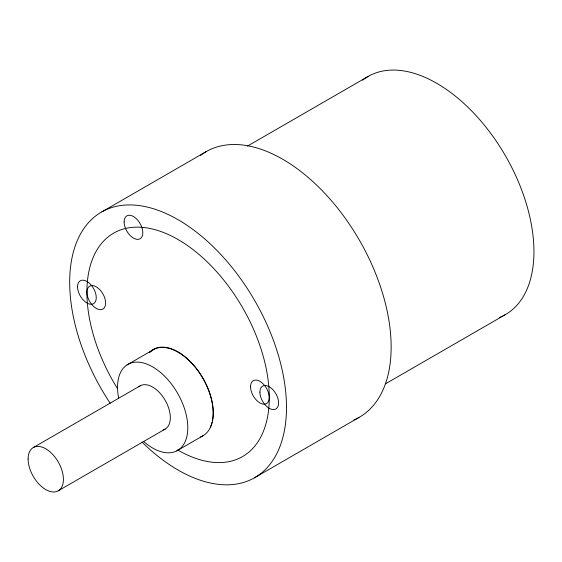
<?xml version="1.0" encoding="UTF-8"?>
<svg xmlns="http://www.w3.org/2000/svg" width="562" height="562" viewBox="0 0 562 562"><rect width="100%" height="100%" fill="white"/><g stroke="black" fill="none" stroke-linecap="round" stroke-linejoin="round"><path stroke-width="0.84" d="M101.841 211.874L206.507 151.445M247.533 146.064L368.159 76.425M127.054 364.9L154.03 349.325M33.27 447.556L140.177 385.834M58.244 490.809L165.151 429.087M176.721 450.921L203.697 435.346M385.483 383.832L505.35 314.629M254.333 477.869L358.992 417.44M117.416 388.461A128.972 74.465 60 0 1 129.625 227.68A128.972 74.465 60 0 1 265.798 366.663A128.972 74.465 60 0 1 177.599 449.895M110.222 403.298A153.307 88.508 60 0 1 127.729 204.947A153.307 88.508 60 0 1 286.206 398.31A153.307 88.508 60 0 1 141.989 442.062M149.267 352.606A49.695 28.69 60 0 1 192.063 363.333A49.695 28.69 60 0 1 212.443 420.748M212.057 422.413A49.695 28.69 60 0 1 210.441 426.958M138.94 386.705A24.974 14.422 60 0 1 165.481 400.825A24.974 14.422 60 0 1 163.043 429.951M200.536 155.393A153.307 88.508 60 0 1 359.118 239.7A153.307 88.508 60 0 1 354.004 419.912M150.096 352.093A49.695 28.69 60 0 1 202.404 377.545A49.695 28.69 60 0 1 200.479 436.976M118.631 397.903A49.695 28.69 60 0 1 149.724 365.335A49.695 28.69 60 0 1 187.68 431.068A49.695 28.69 60 0 1 143.928 441.711M362.638 80.141A137.444 79.354 60 0 1 504.514 154.199A137.444 79.354 60 0 1 501.655 316.532M500.89 316.87A137.444 79.354 60 0 1 499.351 317.516M250.547 386.747A13.214 7.629 60 0 0 264.569 404.183A13.214 7.629 60 0 0 264.569 385.49A13.214 7.629 60 0 0 250.547 386.747M259.897 392.143A13.214 7.629 60 0 0 273.912 409.579A13.214 7.629 60 0 0 273.912 390.885A13.214 7.629 60 0 0 259.897 392.143M86.92 292.233A13.214 7.629 60 0 0 100.935 309.669A13.214 7.629 60 0 0 100.935 290.983A13.214 7.629 60 0 0 86.92 292.233M77.57 286.838A13.214 7.629 60 0 0 91.592 304.274A13.214 7.629 60 0 0 91.592 285.587A13.214 7.629 60 0 0 77.57 286.838M124.118 221.92A13.214 7.629 60 0 0 138.133 239.356A13.214 7.629 60 0 0 138.133 220.662A13.214 7.629 60 0 0 124.118 221.92M28.1 458.985A24.974 14.422 60 0 0 54.591 491.94A24.974 14.422 60 0 0 54.591 456.618A24.974 14.422 60 0 0 28.1 458.985"/></g></svg>
